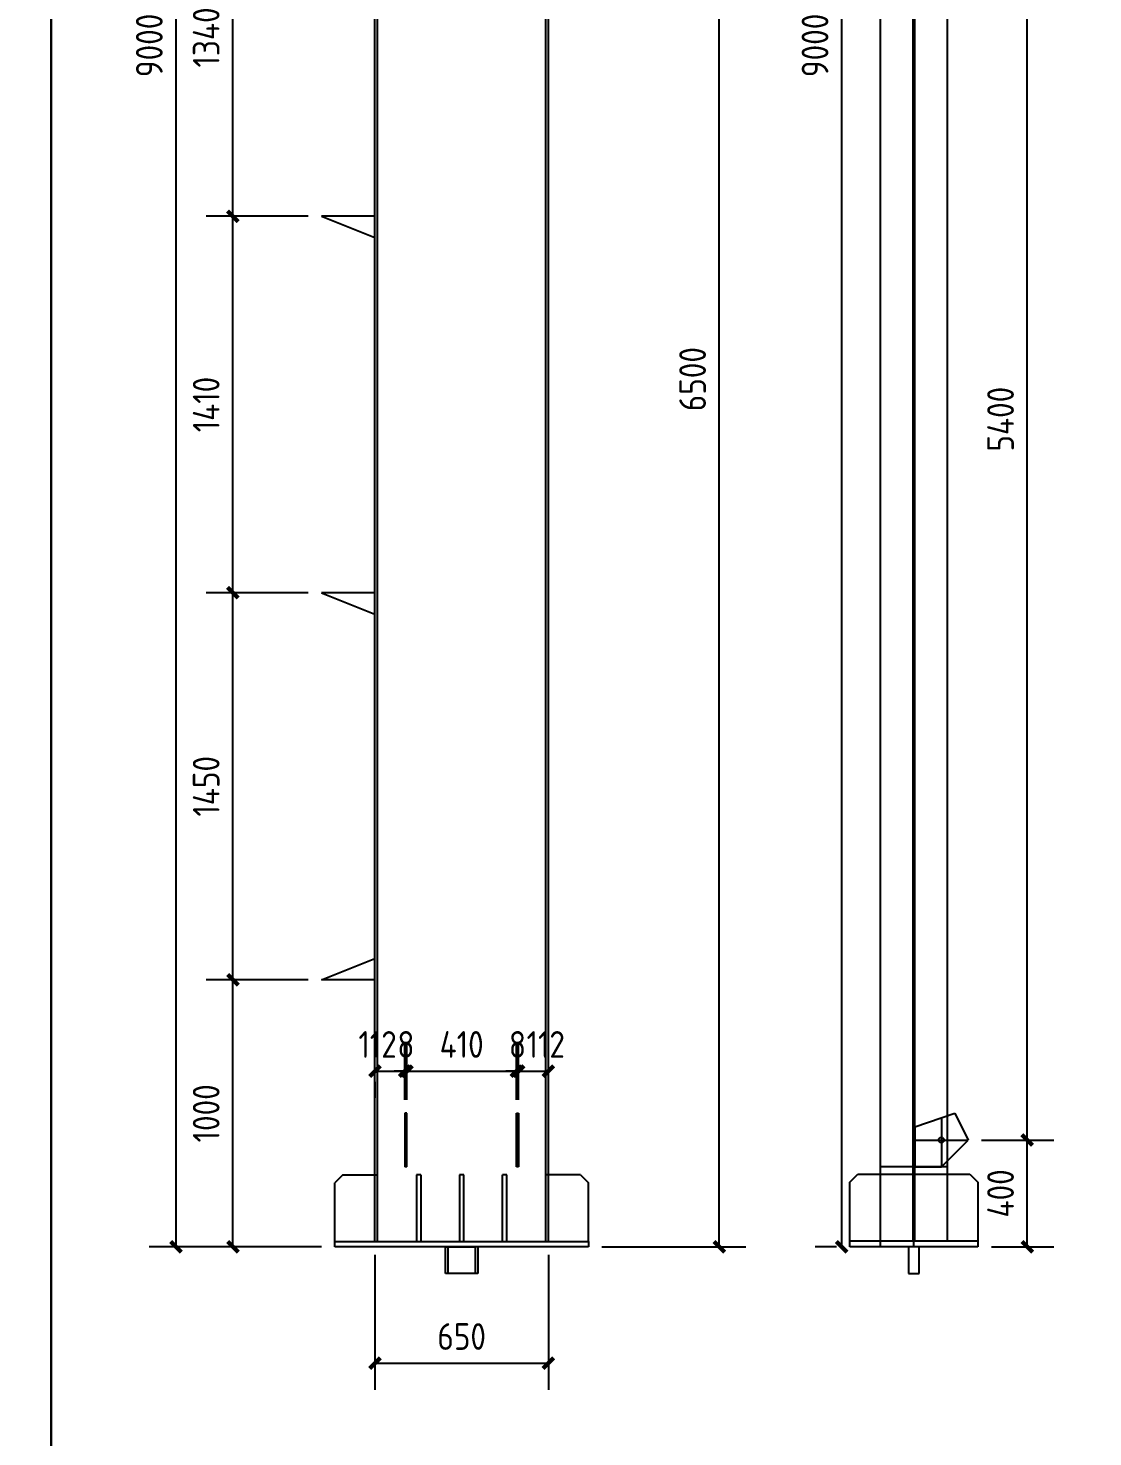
# Model space of a CAD drawing. Extents: x 411778 to 673094, y -11605 to 324395.
# Drawn here: x 457683 to 461671, y 113929 to 119205 of the extents above; entities that cross this region are included whole.
import ezdxf

# ---------------------------------------------------------------- set-up
doc = ezdxf.new("R2010")
doc.units = 0
doc.header["$LTSCALE"] = 1000
doc.header["$MEASUREMENT"] = 0
doc.styles.get("Standard").update_dxf_attribs({"font": 'gbenor.shx', "bigfont": 'gbcbig.shx'})
doc.dimstyles.get("Standard").update_dxf_attribs({"dimscale": 100, "dimtxt": 3.5, "dimasz": 1, "dimexe": 2.5, "dimexo": 3, "dimgap": 1.5, "dimtad": 1, "dimdec": 0, "dimzin": 0, "dimdsep": 46, "dimtxsty": 'Standard', "dimblk": 'ARCHTICK', "dimcen": 0.09, "dimadec": 0, "dimazin": 0, "dimtfac": 1, "dimtdec": 0, "dimtix": 1, "dimtmove": 2, "dimatfit": 3, "dimfxl": 1, "dimtolj": 1, "dimtzin": 0, "dimarcsym": 0})

# ---------------------------------------------------------------- blocks, each defined once
blk = doc.blocks.new('_ArchTick')
at = {"color": 0, "linetype": 'ByBlock', "const_width": 0.4}
blk.add_lwpolyline([(-0.5, -0.5), (0.5, 0.5)], dxfattribs=at)
blk = doc.blocks.new('*D1082')
at = {"color": 3, "lineweight": -2}
for p, q in [((458731.5, 115640.5), (458349.5, 115640.5)), ((458449.5, 114640.5), (458449.5, 115640.5)), ((458781.5, 114640.5), (458349.5, 114640.5))]:
    blk.add_line(p, q, dxfattribs=at)
at = {"layer": 'Defpoints', "color": 0}
for p in [(458449.5, 115640.5), (458781.5, 115640.5), (458831.5, 114640.5)]:
    blk.add_point(p, dxfattribs=at)
at = {"color": 3, "lineweight": -2, "xscale": 40, "yscale": 40, "zscale": 40}
for p, rotation in [((458449.5, 115640.5), 90), ((458449.5, 114640.5), 270)]:
    blk.add_blockref('_ArchTick', p, dxfattribs=dict(at, rotation=rotation))
at = {"color": 0, "insert": (458349.5, 115140.5), "char_height": 100, "attachment_point": 5, "rotation": 90}
blk.add_mtext('\\A1;1000', dxfattribs=at)
blk = doc.blocks.new('*D1083')
at = {"color": 3, "lineweight": -2}
for p, q in [((458731.5, 117090.5), (458349.5, 117090.5)), ((458449.5, 115640.5), (458449.5, 117090.5)), ((458731.5, 115640.5), (458349.5, 115640.5))]:
    blk.add_line(p, q, dxfattribs=at)
at = {"layer": 'Defpoints', "color": 0}
for p in [(458449.5, 117090.5), (458781.5, 117090.5), (458781.5, 115640.5)]:
    blk.add_point(p, dxfattribs=at)
at = {"color": 3, "lineweight": -2, "xscale": 40, "yscale": 40, "zscale": 40}
for p, rotation in [((458449.5, 117090.5), 90), ((458449.5, 115640.5), 270)]:
    blk.add_blockref('_ArchTick', p, dxfattribs=dict(at, rotation=rotation))
at = {"color": 0, "insert": (458349.5, 116365.5), "char_height": 100, "attachment_point": 5, "rotation": 90}
blk.add_mtext('\\A1;1450', dxfattribs=at)
blk = doc.blocks.new('*D1090')
at = {"color": 3, "lineweight": -2}
for p, q in [((460271.5, 121140.5), (460371.5, 121140.5)), ((460271.5, 114640.5), (460271.5, 121140.5)), ((459831.5, 114640.5), (460371.5, 114640.5))]:
    blk.add_line(p, q, dxfattribs=at)
at = {"layer": 'Defpoints', "color": 0}
for p in [(460221.5, 121140.5), (460271.5, 121140.5), (459781.5, 114640.5)]:
    blk.add_point(p, dxfattribs=at)
at = {"color": 3, "lineweight": -2, "xscale": 40, "yscale": 40, "zscale": 40}
for p, rotation in [((460271.5, 121140.5), 90), ((460271.5, 114640.5), 270)]:
    blk.add_blockref('_ArchTick', p, dxfattribs=dict(at, rotation=rotation))
at = {"color": 0, "insert": (460171.5, 117890.5), "char_height": 100, "attachment_point": 5, "rotation": 90}
blk.add_mtext('\\A1;6500', dxfattribs=at)
blk = doc.blocks.new('*D1043')
at = {"color": 3, "lineweight": -2}
for p, q in [((458731.5, 123640.5), (458136.5, 123640.5)), ((458236.5, 114640.5), (458236.5, 123640.5)), ((458781.5, 114640.5), (458136.5, 114640.5))]:
    blk.add_line(p, q, dxfattribs=at)
at = {"layer": 'Defpoints', "color": 0}
for p in [(458236.5, 123640.5), (458781.5, 123640.5), (458831.5, 114640.5)]:
    blk.add_point(p, dxfattribs=at)
at = {"color": 3, "lineweight": -2, "xscale": 40, "yscale": 40, "zscale": 40}
for p, rotation in [((458236.5, 123640.5), 90), ((458236.5, 114640.5), 270)]:
    blk.add_blockref('_ArchTick', p, dxfattribs=dict(at, rotation=rotation))
at = {"color": 0, "insert": (458136.5, 119140.5), "char_height": 100, "attachment_point": 5, "rotation": 90}
blk.add_mtext('\\A1;9000', dxfattribs=at)
blk = doc.blocks.new('*D1092')
at = {"color": 3, "lineweight": -2}
for p, q in [((461253.5, 115040.5), (461525, 115040.5)), ((461425, 114640.5), (461425, 115040.5)), ((461290.5, 114640.5), (461525, 114640.5))]:
    blk.add_line(p, q, dxfattribs=at)
at = {"layer": 'Defpoints', "color": 0}
for p in [(461203.5, 115040.5), (461425, 115040.5), (461240.5, 114640.5)]:
    blk.add_point(p, dxfattribs=at)
at = {"color": 3, "lineweight": -2, "xscale": 40, "yscale": 40, "zscale": 40}
for p, rotation in [((461425, 115040.5), 90), ((461425, 114640.5), 270)]:
    blk.add_blockref('_ArchTick', p, dxfattribs=dict(at, rotation=rotation))
at = {"color": 0, "insert": (461325, 114840.5), "char_height": 100, "attachment_point": 5, "rotation": 90}
blk.add_mtext('\\A1;400', dxfattribs=at)
blk = doc.blocks.new('*D1093')
at = {"color": 3, "lineweight": -2}
for p, q in [((461253.5, 120440.5), (461525, 120440.5)), ((461425, 115040.5), (461425, 120440.5)), ((461253.5, 115040.5), (461525, 115040.5))]:
    blk.add_line(p, q, dxfattribs=at)
at = {"layer": 'Defpoints', "color": 0}
for p in [(461203.5, 120440.5), (461425, 120440.5), (461203.5, 115040.5)]:
    blk.add_point(p, dxfattribs=at)
at = {"color": 3, "lineweight": -2, "xscale": 40, "yscale": 40, "zscale": 40}
for p, rotation in [((461425, 120440.5), 90), ((461425, 115040.5), 270)]:
    blk.add_blockref('_ArchTick', p, dxfattribs=dict(at, rotation=rotation))
at = {"color": 0, "insert": (461325, 117740.5), "char_height": 100, "attachment_point": 5, "rotation": 90}
blk.add_mtext('\\A1;5400', dxfattribs=at)
blk = doc.blocks.new('*D1097')
at = {"color": 3, "lineweight": -2}
for p, q in [((460825.5, 123640.5), (460630, 123640.5)), ((460730, 114640.5), (460730, 123640.5)), ((460710.5, 114640.5), (460630, 114640.5))]:
    blk.add_line(p, q, dxfattribs=at)
at = {"layer": 'Defpoints', "color": 0}
for p in [(460730, 123640.5), (460875.5, 123640.5), (460760.5, 114640.5)]:
    blk.add_point(p, dxfattribs=at)
at = {"color": 3, "lineweight": -2, "xscale": 40, "yscale": 40, "zscale": 40}
for p, rotation in [((460730, 123640.5), 90), ((460730, 114640.5), 270)]:
    blk.add_blockref('_ArchTick', p, dxfattribs=dict(at, rotation=rotation))
at = {"color": 0, "insert": (460630, 119140.5), "char_height": 100, "attachment_point": 5, "rotation": 90}
blk.add_mtext('\\A1;9000', dxfattribs=at)
blk = doc.blocks.new('*D1148')
at = {"color": 3, "lineweight": -2}
for p, q in [((458981.5, 114610.5), (458981.5, 114104.5)), ((459631.5, 114610.5), (459631.5, 114104.5)), ((458981.5, 114204.5), (459631.5, 114204.5))]:
    blk.add_line(p, q, dxfattribs=at)
at = {"layer": 'Defpoints', "color": 0}
for p in [(458981.5, 114660.5), (459631.5, 114660.5), (459631.5, 114204.5)]:
    blk.add_point(p, dxfattribs=at)
at = {"color": 3, "lineweight": -2, "xscale": 40, "yscale": 40, "zscale": 40, "rotation": 180}
blk.add_blockref('_ArchTick', (458981.5, 114204.5), dxfattribs=at)
at = {"color": 3, "lineweight": -2, "xscale": 40, "yscale": 40, "zscale": 40}
blk.add_blockref('_ArchTick', (459631.5, 114204.5), dxfattribs=at)
at = {"color": 0, "insert": (459306.5, 114304.5), "char_height": 100, "attachment_point": 5}
blk.add_mtext('\\A1;650', dxfattribs=at)
blk = doc.blocks.new('*D1893')
at = {"color": 3, "lineweight": -2}
for p, q in [((458731.5, 118500.5), (458349.5, 118500.5)), ((458449.5, 117090.5), (458449.5, 118500.5)), ((458731.5, 117090.5), (458349.5, 117090.5))]:
    blk.add_line(p, q, dxfattribs=at)
at = {"layer": 'Defpoints', "color": 0}
for p in [(458449.5, 118500.5), (458781.5, 118500.5), (458781.5, 117090.5)]:
    blk.add_point(p, dxfattribs=at)
at = {"color": 3, "lineweight": -2, "xscale": 40, "yscale": 40, "zscale": 40}
for p, rotation in [((458449.5, 118500.5), 90), ((458449.5, 117090.5), 270)]:
    blk.add_blockref('_ArchTick', p, dxfattribs=dict(at, rotation=rotation))
at = {"color": 0, "insert": (458349.5, 117795.5), "char_height": 100, "attachment_point": 5, "rotation": 90}
blk.add_mtext('\\A1;1410', dxfattribs=at)
blk = doc.blocks.new('*D1894')
at = {"color": 3, "lineweight": -2}
for p, q in [((458731.5, 119840.5), (458349.5, 119840.5)), ((458449.5, 118500.5), (458449.5, 119840.5)), ((458731.5, 118500.5), (458349.5, 118500.5))]:
    blk.add_line(p, q, dxfattribs=at)
at = {"layer": 'Defpoints', "color": 0}
for p in [(458449.5, 119840.5), (458781.5, 119840.5), (458781.5, 118500.5)]:
    blk.add_point(p, dxfattribs=at)
at = {"color": 3, "lineweight": -2, "xscale": 40, "yscale": 40, "zscale": 40}
for p, rotation in [((458449.5, 119840.5), 90), ((458449.5, 118500.5), 270)]:
    blk.add_blockref('_ArchTick', p, dxfattribs=dict(at, rotation=rotation))
at = {"color": 0, "insert": (458349.5, 119170.5), "char_height": 100, "attachment_point": 5, "rotation": 90}
blk.add_mtext('\\A1;1340', dxfattribs=at)
blk = doc.blocks.new('*D3609')
at = {"color": 3, "lineweight": -2}
for p, q in [((459093.5, 115190.5), (459093.5, 115398.5)), ((458981.5, 115298.5), (459093.5, 115298.5)), ((458981.5, 115258), (458981.5, 115198.5))]:
    blk.add_line(p, q, dxfattribs=at)
at = {"layer": 'Defpoints', "color": 0}
for p in [(458981.5, 115308), (459093.5, 115298.5), (459093.5, 115140.5)]:
    blk.add_point(p, dxfattribs=at)
at = {"color": 3, "lineweight": -2, "xscale": 40, "yscale": 40, "zscale": 40, "rotation": 180}
blk.add_blockref('_ArchTick', (458981.5, 115298.5), dxfattribs=at)
at = {"color": 3, "lineweight": -2, "xscale": 40, "yscale": 40, "zscale": 40}
blk.add_blockref('_ArchTick', (459093.5, 115298.5), dxfattribs=at)
at = {"color": 0, "insert": (458991.5, 115398.5), "char_height": 100, "attachment_point": 5}
blk.add_mtext('\\A1;112', dxfattribs=at)
blk = doc.blocks.new('*D3610')
at = {"color": 3, "lineweight": -2}
for p, q in [((459093.5, 115190.5), (459093.5, 115398.5)), ((459101.5, 115190.5), (459101.5, 115398.5)), ((459093.5, 115298.5), (459053.5, 115298.5)), ((459093.5, 115298.5), (459101.5, 115298.5)), ((459101.5, 115298.5), (459141.5, 115298.5))]:
    blk.add_line(p, q, dxfattribs=at)
at = {"layer": 'Defpoints', "color": 0}
for p in [(459101.5, 115298.5), (459093.5, 115140.5), (459101.5, 115140.5)]:
    blk.add_point(p, dxfattribs=at)
at = {"color": 3, "lineweight": -2, "xscale": 40, "yscale": 40, "zscale": 40}
blk.add_blockref('_ArchTick', (459093.5, 115298.5), dxfattribs=at)
at = {"color": 3, "lineweight": -2, "xscale": 40, "yscale": 40, "zscale": 40, "rotation": 180}
blk.add_blockref('_ArchTick', (459101.5, 115298.5), dxfattribs=at)
at = {"color": 0, "insert": (459097.5, 115398.5), "char_height": 100, "attachment_point": 5}
blk.add_mtext('\\A1;8', dxfattribs=at)
blk = doc.blocks.new('*D3611')
at = {"color": 3, "lineweight": -2}
for p, q in [((459101.5, 115190.5), (459101.5, 115398.5)), ((459511.5, 115190.5), (459511.5, 115398.5)), ((459101.5, 115298.5), (459511.5, 115298.5))]:
    blk.add_line(p, q, dxfattribs=at)
at = {"layer": 'Defpoints', "color": 0}
for p in [(459511.5, 115298.5), (459101.5, 115140.5), (459511.5, 115140.5)]:
    blk.add_point(p, dxfattribs=at)
at = {"color": 3, "lineweight": -2, "xscale": 40, "yscale": 40, "zscale": 40, "rotation": 180}
blk.add_blockref('_ArchTick', (459101.5, 115298.5), dxfattribs=at)
at = {"color": 3, "lineweight": -2, "xscale": 40, "yscale": 40, "zscale": 40}
blk.add_blockref('_ArchTick', (459511.5, 115298.5), dxfattribs=at)
at = {"color": 0, "insert": (459306.5, 115398.5), "char_height": 100, "attachment_point": 5}
blk.add_mtext('\\A1;410', dxfattribs=at)
blk = doc.blocks.new('*D3612')
at = {"color": 3, "lineweight": -2}
for p, q in [((459511.5, 115190.5), (459511.5, 115398.5)), ((459519.5, 115190.5), (459519.5, 115398.5)), ((459511.5, 115298.5), (459471.5, 115298.5)), ((459511.5, 115298.5), (459519.5, 115298.5)), ((459519.5, 115298.5), (459559.5, 115298.5))]:
    blk.add_line(p, q, dxfattribs=at)
at = {"layer": 'Defpoints', "color": 0}
for p in [(459519.5, 115298.5), (459511.5, 115140.5), (459519.5, 115140.5)]:
    blk.add_point(p, dxfattribs=at)
at = {"color": 3, "lineweight": -2, "xscale": 40, "yscale": 40, "zscale": 40}
blk.add_blockref('_ArchTick', (459511.5, 115298.5), dxfattribs=at)
at = {"color": 3, "lineweight": -2, "xscale": 40, "yscale": 40, "zscale": 40, "rotation": 180}
blk.add_blockref('_ArchTick', (459519.5, 115298.5), dxfattribs=at)
at = {"color": 0, "insert": (459515.5, 115398.5), "char_height": 100, "attachment_point": 5}
blk.add_mtext('\\A1;8', dxfattribs=at)
blk = doc.blocks.new('*D3613')
at = {"color": 3, "lineweight": -2}
for p, q in [((459519.5, 115190.5), (459519.5, 115398.5)), ((459631.5, 115190), (459631.5, 115398.5)), ((459519.5, 115298.5), (459631.5, 115298.5))]:
    blk.add_line(p, q, dxfattribs=at)
at = {"layer": 'Defpoints', "color": 0}
for p in [(459631.5, 115298.5), (459519.5, 115140.5), (459631.5, 115140)]:
    blk.add_point(p, dxfattribs=at)
at = {"color": 3, "lineweight": -2, "xscale": 40, "yscale": 40, "zscale": 40, "rotation": 180}
blk.add_blockref('_ArchTick', (459519.5, 115298.5), dxfattribs=at)
at = {"color": 3, "lineweight": -2, "xscale": 40, "yscale": 40, "zscale": 40}
blk.add_blockref('_ArchTick', (459631.5, 115298.5), dxfattribs=at)
at = {"color": 0, "insert": (459621.5, 115398.5), "char_height": 100, "attachment_point": 5}
blk.add_mtext('\\A1;112', dxfattribs=at)

msp = doc.modelspace()

# ---------------------------------------------------------------- linework, layer by layer
for p, q in [((458981.5, 114660.5), (458981.5, 123640.5)), ((458991.5, 114660.5), (458991.5, 123631)), ((459621.5, 114660.5), (459621.5, 123672.5)), ((460875.5, 114640.5), (460875.5, 123640.5)), ((460997.5, 114662.5), (460997.5, 123640.5)), ((461003.5, 114662.5), (461003.5, 123640.5)), ((461125.5, 123640.5), (461125.5, 114662.5)), ((459631.5, 114660.5), (459631.5, 122763.6)), ((458981.5, 118500.5), (458781.5, 118500.5)), ((458781.5, 118500.5), (458981.5, 118420.5)), ((458981.5, 117090.5), (458781.5, 117090.5)), ((458781.5, 117090.5), (458981.5, 117010.5)), ((458781.5, 115640.5), (458981.5, 115720.5)), ((458981.5, 115640.5), (458781.5, 115640.5)), ((459101.5, 115140.5), (459093.5, 115140.5)), ((459093.5, 115140.5), (459093.5, 114940.5)), ((459101.5, 114940.5), (459101.5, 115140.5)), ((459101.5, 114940.5), (459101.5, 115140.5)), ((459511.5, 114940.5), (459511.5, 115140.5)), ((459511.5, 114940.5), (459511.5, 115140.5)), ((459511.5, 115140.5), (459519.5, 115140.5)), ((459519.5, 115140.5), (459519.5, 114940.5)), ((461003.5, 115090.5), (461153.5, 115140.5)), ((461153.5, 115140.5), (461203.5, 115040.5)), ((459101.5, 114940.5), (459101.5, 115102.5)), ((459511.5, 114940.5), (459511.5, 115102.5)), ((461003.5, 115090.5), (461003.5, 114940.5)), ((461103.5, 115123.8), (461103.5, 114940.5)), ((461003.5, 115040.5), (461203.5, 115040.5)), ((461078.5, 115040.5), (461128.5, 115040.5)), ((461103.5, 115065.5), (461103.5, 115015.5)), ((461103.5, 114940.5), (461203.5, 115040.5)), ((459101.5, 114940.5), (459093.5, 114940.5)), ((459519.5, 114940.5), (459511.5, 114940.5)), ((461125.5, 114940.5), (460875.5, 114940.5)), ((461003.5, 114940.5), (461103.5, 114940.5)), ((458861.5, 114910.5), (458831.5, 114880.5)), ((458831.5, 114660.5), (458831.5, 114880.5)), ((458861.5, 114910.5), (458991.5, 114910.5)), ((459145.5, 114910.5), (459137.5, 114910.5)), ((459137.5, 114910.5), (459137.5, 114660.5)), ((459153.5, 114910.5), (459145.5, 114910.5)), ((459153.5, 114910.5), (459153.5, 114660.5)), ((459306.5, 114910.5), (459298.5, 114910.5)), ((459298.5, 114910.5), (459298.5, 114660.5)), ((459314.5, 114910.5), (459306.5, 114910.5)), ((459314.5, 114660.5), (459314.5, 114910.5)), ((459459.5, 114660.5), (459459.5, 114910.5)), ((459467.5, 114910.5), (459459.5, 114910.5)), ((459475.5, 114910.5), (459467.5, 114910.5)), ((459475.5, 114660.5), (459475.5, 114910.5)), ((459751.5, 114910.5), (459621.5, 114910.5)), ((459751.5, 114910.5), (459781.5, 114880.5)), ((459781.5, 114660.5), (459781.5, 114880.5)), ((460760.5, 114882.5), (460790.5, 114912.5)), ((460760.5, 114662.5), (460760.5, 114882.5)), ((460790.5, 114912.5), (461210.5, 114912.5)), ((461210.5, 114912.5), (461240.5, 114882.5)), ((461240.5, 114882.5), (461240.5, 114662.5)), ((458831.5, 114640.5), (458831.5, 114660.5)), ((458831.5, 114660.5), (459781.5, 114660.5)), ((459298.5, 114660.5), (459314.5, 114660.5)), ((459781.5, 114660.5), (459781.5, 114640.5)), ((460760.5, 114640.5), (460760.5, 114662.5)), ((460760.5, 114662.5), (461240.5, 114662.5)), ((461240.5, 114662.5), (461240.5, 114640.5)), ((459781.5, 114640.5), (458831.5, 114640.5)), ((459246.5, 114640.5), (459356.5, 114640.5)), ((461240.5, 114640.5), (460760.5, 114640.5)), ((461000.5, 114640.5), (460980.5, 114640.5))]:
    msp.add_line(p, q)
at = {"color": 1}
for p, q in [((461000.5, 114640.5), (461000.5, 123640.5)), ((459097.5, 115140.5), (459097.5, 114940.5)), ((459515.5, 115140.5), (459515.5, 114940.5)), ((459246.5, 114540.5), (459246.5, 114640.5)), ((459256.5, 114540.5), (459256.5, 114640.5)), ((459356.5, 114640.5), (459356.5, 114540.5)), ((459366.5, 114640.5), (459366.5, 114540.5)), ((460980.5, 114640.5), (460980.5, 114540.5)), ((461020.5, 114540.5), (461020.5, 114640.5)), ((459366.5, 114540.5), (459246.5, 114540.5)), ((459306.5, 114540.5), (459256.5, 114540.5)), ((460980.5, 114540.5), (461020.5, 114540.5))]:
    msp.add_line(p, q, dxfattribs=at)
for points in [[(457768.5, 124253), (472618.5, 124253), (472618.5, 113753), (457768.5, 113753)], [(449368.5, 122873), (457768.5, 122873), (457768.5, 110993), (449368.5, 110993)]]:
    msp.add_lwpolyline(points, close=True)
msp.add_circle((461103.5, 115040.5), 10)

# ---------------------------------------------------------------- dimensions: what is measured, and where the dimension line sits
for base, p1, p2, picture, middle in [((458236.5, 123640.5), (458831.5, 114640.5), (458781.5, 123640.5), '*D1043', (458136.5, 119140.5)), ((460730, 123640.5), (460760.5, 114640.5), (460875.5, 123640.5), '*D1097', (460630, 119140.5)), ((460271.5, 121140.5), (459781.5, 114640.5), (460221.5, 121140.5), '*D1090', (460171.5, 117890.5)), ((461425, 120440.5), (461203.5, 115040.5), (461203.5, 120440.5), '*D1093', (461325, 117740.5)), ((458449.5, 119840.5), (458781.5, 118500.5), (458781.5, 119840.5), '*D1894', (458349.5, 119170.5)), ((458449.5, 118500.5), (458781.5, 117090.5), (458781.5, 118500.5), '*D1893', (458349.5, 117795.5)), ((458449.5, 117090.5), (458781.5, 115640.5), (458781.5, 117090.5), '*D1083', (458349.5, 116365.5)), ((458449.5, 115640.5), (458831.5, 114640.5), (458781.5, 115640.5), '*D1082', (458349.5, 115140.5)), ((461425, 115040.5), (461240.5, 114640.5), (461203.5, 115040.5), '*D1092', (461325, 114840.5))]:
    dim = msp.add_linear_dim(base=base, p1=p1, p2=p2, angle=90, dimstyle='Standard', override={"dimtxt": 1, "dimasz": 0.4, "dimexe": 1, "dimexo": 0.5, "dimgap": 0.5, "dimclrd": 3, "dimclre": 3})
    dim.commit()
    dim.dimension.update_dxf_attribs({"geometry": picture, "text_midpoint": middle})
for base, p1, p2, picture, middle in [((459093.5, 115298.5), (458981.5, 115308), (459093.5, 115140.5), '*D3609', (458991.5, 115398.5)), ((459631.5, 115298.5), (459519.5, 115140.5), (459631.5, 115140), '*D3613', (459621.5, 115398.5))]:
    dim = msp.add_linear_dim(base=base, p1=p1, p2=p2, dimstyle='Standard', override={"dimtxt": 1, "dimasz": 0.4, "dimexe": 1, "dimexo": 0.5, "dimgap": 0.5, "dimclrd": 3, "dimclre": 3})
    dim.commit()
    dim.dimension.update_dxf_attribs({"geometry": picture, "text_midpoint": middle, "dimtype": 160})
for base, p1, p2, picture, middle in [((459101.5, 115298.5), (459093.5, 115140.5), (459101.5, 115140.5), '*D3610', (459097.5, 115398.5)), ((459511.5, 115298.5), (459101.5, 115140.5), (459511.5, 115140.5), '*D3611', (459306.5, 115398.5)), ((459519.5, 115298.5), (459511.5, 115140.5), (459519.5, 115140.5), '*D3612', (459515.5, 115398.5)), ((459631.5, 114204.5), (458981.5, 114660.5), (459631.5, 114660.5), '*D1148', (459306.5, 114304.5))]:
    dim = msp.add_linear_dim(base=base, p1=p1, p2=p2, dimstyle='Standard', override={"dimtxt": 1, "dimasz": 0.4, "dimexe": 1, "dimexo": 0.5, "dimgap": 0.5, "dimclrd": 3, "dimclre": 3})
    dim.commit()
    dim.dimension.update_dxf_attribs({"geometry": picture, "text_midpoint": middle})

doc.saveas('drawing.dxf')
